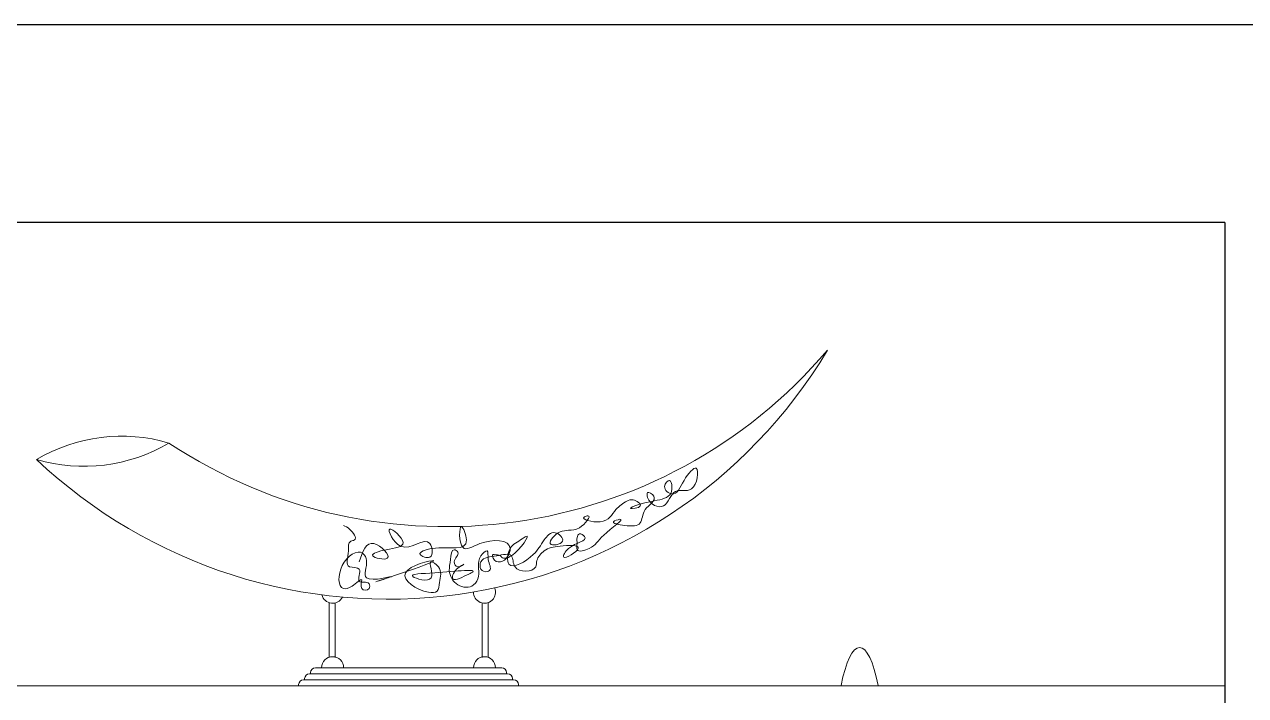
# Model space of a CAD drawing. Header units: millimetres. Extents: x 351279 to 387190, y -1289537 to -1277077.
# Drawn here: x 355762 to 356381, y -1277712 to -1277372 of the extents above; entities that cross this region are included whole.
import ezdxf

# ---------------------------------------------------------------- set-up
doc = ezdxf.new("R2010")
doc.units = ezdxf.units.MM
doc.header["$LTSCALE"] = 20
doc.layers.add('图层1', color=4, linetype='Continuous', plot=False)
doc.layers.add('图层12', color=8, linetype='Continuous', lineweight=5)
doc.layers.add('模块', color=6, linetype='Continuous', lineweight=15)

# ---------------------------------------------------------------- blocks, each defined once
blk = doc.blocks.new('2e4cvc')
at = {"color": 3, "lineweight": 25}
blk.add_lwpolyline([(83697.43, 62941.45), (91842.92, 62941.45), (91842.92, 56145.02), (83697.43, 56145.02)], close=True, dxfattribs=at)

msp = doc.modelspace()

# ---------------------------------------------------------------- linework, layer by layer
at = {"color": 44}
for q in [(355570.728, -1277472.323), (356370.728, -1278472.323)]:
    msp.add_line((356370.728, -1277472.323), q, dxfattribs=at)
at = {"layer": '图层1', "color": 251, "lineweight": 0, "ltscale": 2}
msp.add_ellipse((356185.62, -1277749.091), major_axis=(0, 61.499), ratio=0.2098766, start_param=-0.8164478, end_param=0.8164478, dxfattribs=at)
at = {"layer": '图层1'}
msp.add_point((356370.728, -1277707.027), dxfattribs=at)
at = {"layer": '图层12'}
for p, q in [((355916.596, -1277664.782), (355916.596, -1277692.785)), ((355919.629, -1277665.164), (355919.629, -1277692.785)), ((355994.181, -1277665.164), (355994.181, -1277692.785)), ((355997.214, -1277664.782), (355997.214, -1277692.785)), ((355909.68, -1277697.928), (356004.131, -1277697.928)), ((355918.394, -1277697.928), (355912.805, -1277697.928)), ((355918.394, -1277697.928), (355923.983, -1277697.928)), ((355995.416, -1277697.928), (355989.827, -1277697.928)), ((355995.416, -1277697.928), (356001.005, -1277697.928)), ((355903.614, -1277703.994), (356010.196, -1277703.994)), ((355904.22, -1277703.388), (355904.22, -1277703.994)), ((355906.647, -1277700.961), (356007.163, -1277700.961)), ((355907.253, -1277700.355), (355907.253, -1277700.961)), ((356006.557, -1277700.355), (356006.557, -1277700.961)), ((356009.59, -1277703.388), (356009.59, -1277703.994)), ((355901.187, -1277706.42), (355901.187, -1277707.027)), ((355901.187, -1277707.027), (356012.623, -1277707.027)), ((356012.623, -1277706.42), (356012.623, -1277707.027))]:
    msp.add_line(p, q, dxfattribs=at)
for centre, radius, start, end in [((355946.546, -1277403.443), 259.736, 226.677184, 329.041167), ((355975.897, -1277372.462), 253.945, 236.418627, 319.597565), ((355811.503, -1277665.234), 84.663, 73.580558, 120.652741), ((355792.271, -1277511.19), 84.663, 253.580558, 300.652741), ((355918.394, -1277659.639), 5.589, 194.088901, 333.369564), ((355995.416, -1277659.639), 5.589, 179.055667, 22.543583), ((355918.394, -1277697.928), 5.589, 0, 180), ((355995.416, -1277697.928), 5.589, 0, 180), ((355909.68, -1277700.355), 2.426, 90, 180), ((356004.131, -1277700.355), 2.426, 0, 90), ((355903.614, -1277706.42), 2.426, 90, 180), ((355906.647, -1277703.388), 2.426, 90, 180), ((356007.163, -1277703.388), 2.426, 0, 90), ((356010.196, -1277706.42), 2.426, 0, 90)]:
    msp.add_arc(centre, radius, start, end, dxfattribs=at)
msp.add_spline([(355931.946, -1277644.258), (355939.347, -1277635.017), (355946.131, -1277642.41), (355938.73, -1277641.178), (355945.514, -1277638.097), (355954.149, -1277634.401), (355947.364, -1277627.625), (355952.915, -1277636.249), (355967.717, -1277635.017), (355967.717, -1277641.794), (355962.783, -1277640.562), (355968.951, -1277637.481), (355986.22, -1277633.169), (355983.753, -1277626.393), (355984.37, -1277636.865), (355993.004, -1277635.017), (356008.423, -1277637.481), (356003.489, -1277644.258), (355999.788, -1277642.41), (355999.788, -1277640.562), (356000.405, -1277640.562), (356003.489, -1277641.178), (356004.106, -1277641.794), (356009.04, -1277641.178), (356016.441, -1277631.321), (356014.591, -1277632.553), (356008.423, -1277637.481), (356007.806, -1277645.49), (356020.141, -1277640.562), (356025.692, -1277633.169), (356031.243, -1277629.473), (356034.944, -1277633.785), (356028.776, -1277635.017), (356030.01, -1277631.937), (356038.027, -1277628.241), (356043.578, -1277627.009), (356047.895, -1277620.849), (356046.045, -1277621.465), (356054.063, -1277623.929), (356062.081, -1277617.769), (356067.631, -1277613.457), (356070.715, -1277612.841), (356074.416, -1277615.921), (356069.482, -1277617.153), (356073.182, -1277615.305), (356090.451, -1277606.064), (356089.218, -1277602.984), (356086.751, -1277606.064), (356090.451, -1277609.761), (356096.619, -1277602.984), (356102.787, -1277596.824), (356100.32, -1277607.296), (356092.302, -1277608.529), (356086.134, -1277615.921), (356078.116, -1277611.609), (356078.116, -1277609.145), (356081.2, -1277610.993), (356076.883, -1277617.769), (356074.416, -1277624.545), (356066.398, -1277625.777), (356060.847, -1277623.929), (356063.931, -1277622.697), (356055.913, -1277630.705), (356048.512, -1277637.481), (356042.344, -1277638.097), (356042.344, -1277635.017), (356042.344, -1277631.937), (356043.578, -1277630.089), (356046.045, -1277631.321), (356038.027, -1277637.481), (356035.56, -1277641.794), (356042.961, -1277637.481), (356033.71, -1277636.249), (356025.692, -1277638.713), (356021.992, -1277643.642), (356021.375, -1277646.722), (356010.89, -1277646.722), (356009.04, -1277641.178), (356001.639, -1277641.178), (355993.621, -1277644.258), (355993.621, -1277647.954), (355996.705, -1277649.186), (355997.938, -1277648.57), (355997.321, -1277643.026), (355996.705, -1277638.713), (355993.621, -1277641.178), (355992.387, -1277651.65), (355989.92, -1277655.962), (355981.903, -1277655.962), (355977.585, -1277648.57), (355978.202, -1277643.026), (355980.052, -1277638.097), (355981.903, -1277639.329), (355980.052, -1277644.258), (355981.903, -1277646.722), (355984.986, -1277645.49), (355981.286, -1277647.954), (355979.436, -1277652.882), (355987.453, -1277650.418), (355988.687, -1277649.802), (355970.184, -1277649.802), (355959.083, -1277651.65), (355968.334, -1277652.266), (355968.334, -1277644.258), (355972.034, -1277646.722), (355972.651, -1277654.73), (355971.418, -1277659.042), (355967.1, -1277659.658), (355955.382, -1277649.802), (355969.567, -1277643.642), (355941.197, -1277654.114), (355948.598, -1277651.65), (355935.646, -1277652.266), (355935.646, -1277643.642), (355933.796, -1277639.946), (355923.311, -1277646.106), (355923.928, -1277657.81), (355928.245, -1277656.578), (355933.179, -1277653.498), (355933.179, -1277657.81), (355936.88, -1277657.81), (355936.88, -1277655.346), (355931.946, -1277654.114), (355931.946, -1277647.954), (355927.011, -1277646.722), (355926.395, -1277638.713), (355927.628, -1277633.785), (355929.478, -1277633.169), (355927.011, -1277627.625), (355923.928, -1277625.777)], degree=3, dxfattribs=at)
at = {"layer": '模块'}
msp.add_line((356370.728, -1277707.027), (355570.728, -1277707.027), dxfattribs=at)

# ---------------------------------------------------------------- block references
at = {"color": 0}
msp.add_blockref('2e4cvc', (267581.278, -1340313.375), dxfattribs=at)

doc.saveas('drawing.dxf')
